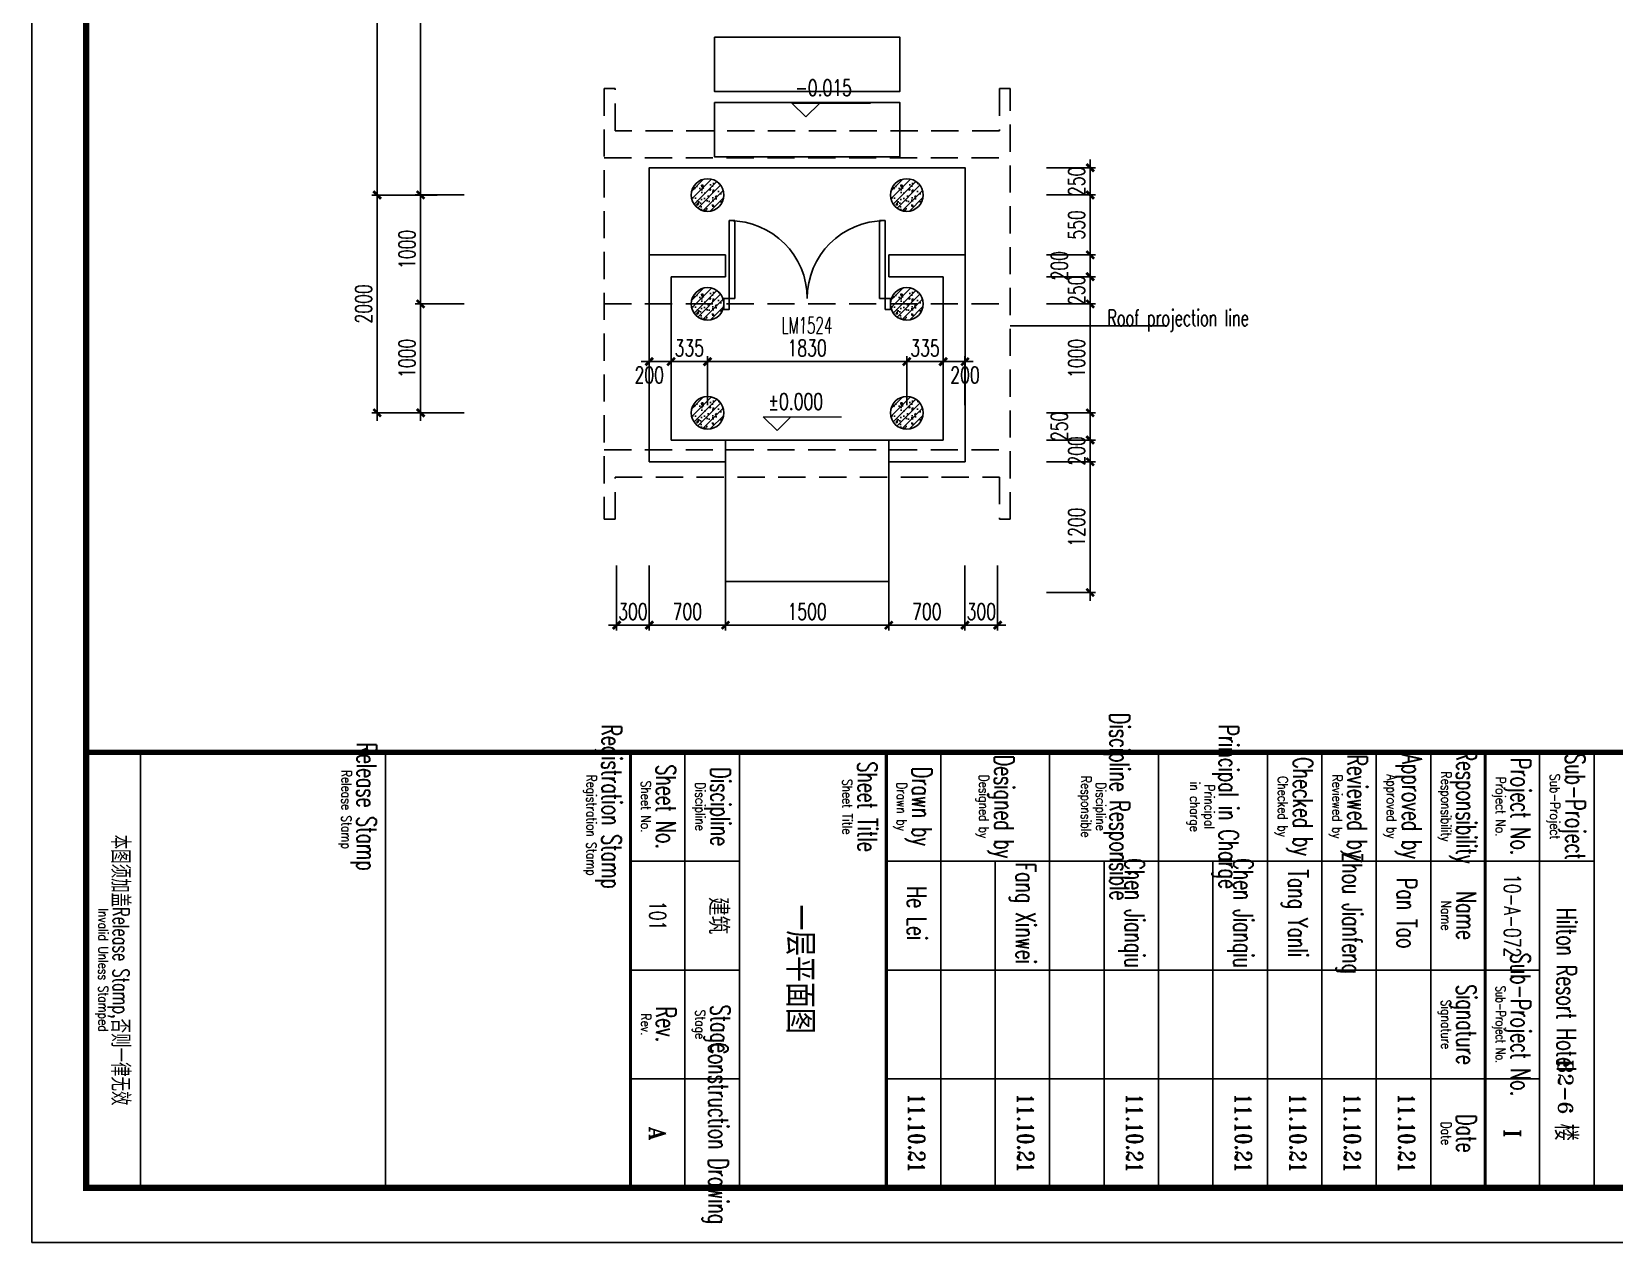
# Model space of a CAD drawing. Extents: x -336292 to -293591, y 7462 to 68263.
# Drawn here: x -336292 to -321756, y 8813 to 19930 of the extents above; entities that cross this region are included whole.
import ezdxf
from ezdxf.enums import TextEntityAlignment as Align

# ---------------------------------------------------------------- set-up
doc = ezdxf.new("R2010")
doc.units = 0
doc.header["$LTSCALE"] = 1000
doc.header["$MEASUREMENT"] = 0
doc.linetypes.add('ACAD_ISO08W100', pattern=[36, 24, -3, 6, -3])
doc.linetypes.add('HIDDEN', pattern=[0.375, 0.25, -0.125])
doc.layers.get('0').update_dxf_attribs({"linetype": 'CONTINUOUS'})
doc.layers.get('Defpoints').update_dxf_attribs({"linetype": 'CONTINUOUS'})
for name, color, linetype in [('A-COLUMN', 1, 'CONTINUOUS'), ('A-CONCRETE-HATCH', 252, 'CONTINUOUS'), ('A-DIM', 201, 'CONTINUOUS'), ('A-DOTE', 8, 'ACAD_ISO08W100'), ('A-LINE', 8, 'CONTINUOUS'), ('A-NOTE', 150, 'CONTINUOUS'), ('A-PAVE', 17, 'CONTINUOUS'), ('A-PUB-DIM', 3, 'CONTINUOUS'), ('A-ROAD', 150, 'CONTINUOUS'), ('A-ROOF', 7, 'CONTINUOUS'), ('A-WALL', 2, 'CONTINUOUS'), ('A-WINDOW', 4, 'CONTINUOUS'), ('A-WINDOW-TEXT', 93, 'CONTINUOUS'), ('图框', 7, 'CONTINUOUS')]:
    doc.layers.add(name, color=color, linetype=linetype)
doc.layers.add('A-LEVEL', color=135, linetype='CONTINUOUS', lineweight=0)
doc.styles.add('_HZTXT', font='tjromans.shx', dxfattribs={"width": 0.7, "bigfont": 'tjhztxt.shx'})
doc.styles.add('DIM_FONT', font='SIMPLEX', dxfattribs={"width": 0.7, "bigfont": 'GBCBIG'})
doc.styles.add('TJHZTXT', font='tjromans.shx', dxfattribs={"width": 0.8, "bigfont": 'tjhztxt.shx'})
doc.styles.add('TKZ1_tjhts.shx', font='tjromant.shx', dxfattribs={"bigfont": 'tjhts.shx'})
doc.styles.add('TKZ2_tjkts.shx', font='tjromant.shx', dxfattribs={"bigfont": 'tjkts.shx'})
doc.styles.add('TONGJI-FONT', font='simplex.shx', dxfattribs={"width": 0.65})
doc.styles.add('zjz', font='tjromans.shx', dxfattribs={"width": 0.7, "height": 500, "bigfont": 'tjhztxt.shx'})
doc.dimstyles.new('DIM100', dxfattribs={"dimscale": 100, "dimtxt": 3, "dimasz": 0.01, "dimexe": 1, "dimexo": 1, "dimgap": 1, "dimtad": 1, "dimdec": 0, "dimtxsty": 'DIM_FONT', "dimblk1": '_DIMX', "dimblk2": '_DIMX', "dimsah": 1, "dimcen": 0.01, "dimclrd": 256, "dimclre": 256, "dimclrt": 7, "dimazin": 3, "dimtfac": 1, "dimtdec": 0, "dimtix": 1, "dimtmove": 2, "dimatfit": 3, "dimldrblk": '_DIMX', "dimfxl": 0, "dimtzin": 5, "dimarcsym": 0})

# ---------------------------------------------------------------- blocks, each defined once
blk = doc.blocks.new('_DIMX')
blk.add_line((-150, 0), (150, 0))
at = {"const_width": 50}
blk.add_lwpolyline([(-70, -70), (70, 70)], dxfattribs=at)
blk = doc.blocks.new('*D266')
at = {"layer": 'A-PUB-DIM', "lineweight": -2}
for p, q in [((-26848, -10800), (-27448, -10800)), ((-27398, -17650), (-27398, -10800)), ((-26848, -17650), (-27448, -17650))]:
    blk.add_line(p, q, dxfattribs=at)
at = {"layer": 'Defpoints', "color": 0}
for p in [(-27398, -10800), (-26798, -10800), (-26798, -17650)]:
    blk.add_point(p, dxfattribs=at)
at = {"layer": 'A-PUB-DIM', "lineweight": -2, "xscale": 0.5, "yscale": 0.5, "zscale": 0.5}
for p, rotation in [((-27398, -10800), 90), ((-27398, -17650), 270)]:
    blk.add_blockref('_DIMX', p, dxfattribs=dict(at, rotation=rotation))
at = {"layer": 'A-PUB-DIM', "insert": (-27523, -14225), "char_height": 150, "attachment_point": 5, "rotation": 90, "style": 'DIM_FONT'}
blk.add_mtext('\\A1;6850', dxfattribs=at)
blk = doc.blocks.new('*D267')
at = {"layer": 'A-PUB-DIM', "lineweight": -2}
for p, q in [((-26848, -17650), (-27448, -17650)), ((-27398, -17651), (-27398, -19650)), ((-26848, -19650), (-27448, -19650))]:
    blk.add_line(p, q, dxfattribs=at)
at = {"layer": 'Defpoints', "color": 0}
for p in [(-26798, -17650), (-27398, -19650), (-26798, -19650)]:
    blk.add_point(p, dxfattribs=at)
at = {"layer": 'A-PUB-DIM', "lineweight": -2, "xscale": 0.5, "yscale": 0.5, "zscale": 0.5}
for p, rotation in [((-27398, -17650), 90), ((-27398, -19650), 270)]:
    blk.add_blockref('_DIMX', p, dxfattribs=dict(at, rotation=rotation))
at = {"layer": 'A-PUB-DIM', "insert": (-27523, -18650), "char_height": 150, "attachment_point": 5, "rotation": 90, "style": 'DIM_FONT'}
blk.add_mtext('\\A1;2000', dxfattribs=at)
blk = doc.blocks.new('A$C27EA7CCC')
at = {"layer": 'A-LEVEL', "linetype": 'ByBlock'}
blk.add_lwpolyline([(1018, 509), (509, 0), (0, 509), (2880, 509)], dxfattribs=at)
at = {"layer": 'A-LEVEL', "style": 'zjz', "width": 0.7}
for tag, p in [('-6.000（建筑）', (3635, 1346)), ('-6.300（结构）', (3635, 645))]:
    blk.add_attdef(tag, text='', height=600, dxfattribs=at).set_placement(p, align=Align.RIGHT)
blk = doc.blocks.new('*D226')
at = {"layer": 'A-DIM', "lineweight": -2}
for p, q in [((-330920, 15028), (-330920, 14430)), ((-330620, 15028), (-330620, 14430)), ((-330920, 14480), (-330921, 14480)), ((-330620, 14480), (-330920, 14480)), ((-330619, 14480), (-330619, 14480))]:
    blk.add_line(p, q, dxfattribs=at)
at = {"layer": 'Defpoints', "color": 0}
for p in [(-330920, 15078), (-330620, 15078), (-330920, 14480)]:
    blk.add_point(p, dxfattribs=at)
at = {"layer": 'A-DIM', "lineweight": -2, "xscale": 0.5, "yscale": 0.5, "zscale": 0.5}
blk.add_blockref('_DIMX', (-330920, 14480), dxfattribs=at)
at = {"layer": 'A-DIM', "lineweight": -2, "xscale": 0.5, "yscale": 0.5, "zscale": 0.5, "rotation": 180}
blk.add_blockref('_DIMX', (-330620, 14480), dxfattribs=at)
at = {"layer": 'A-DIM', "insert": (-330770, 14605), "char_height": 150, "attachment_point": 5, "style": 'DIM_FONT'}
blk.add_mtext('\\A1;300', dxfattribs=at)
blk = doc.blocks.new('*D227')
at = {"layer": 'A-DIM', "lineweight": -2}
for p, q in [((-329920, 15028), (-329920, 14430)), ((-328420, 15028), (-328420, 14430)), ((-328420, 14480), (-329919, 14480))]:
    blk.add_line(p, q, dxfattribs=at)
at = {"layer": 'Defpoints', "color": 0}
for p in [(-329920, 15078), (-328420, 15078), (-329920, 14480)]:
    blk.add_point(p, dxfattribs=at)
at = {"layer": 'A-DIM', "lineweight": -2, "xscale": 0.5, "yscale": 0.5, "zscale": 0.5, "rotation": 180}
blk.add_blockref('_DIMX', (-329920, 14480), dxfattribs=at)
at = {"layer": 'A-DIM', "lineweight": -2, "xscale": 0.5, "yscale": 0.5, "zscale": 0.5}
blk.add_blockref('_DIMX', (-328420, 14480), dxfattribs=at)
at = {"layer": 'A-DIM', "insert": (-329170, 14605), "char_height": 150, "attachment_point": 5, "style": 'DIM_FONT'}
blk.add_mtext('\\A1;1500', dxfattribs=at)
blk = doc.blocks.new('*D228')
at = {"layer": 'A-DIM', "lineweight": -2}
for p, q in [((-327720, 15028), (-327720, 14430)), ((-327420, 15028), (-327420, 14430)), ((-327720, 14480), (-327721, 14480)), ((-327720, 14480), (-327420, 14480)), ((-327419, 14480), (-327419, 14480))]:
    blk.add_line(p, q, dxfattribs=at)
at = {"layer": 'Defpoints', "color": 0}
for p in [(-327720, 15078), (-327420, 15078), (-327420, 14480)]:
    blk.add_point(p, dxfattribs=at)
at = {"layer": 'A-DIM', "lineweight": -2, "xscale": 0.5, "yscale": 0.5, "zscale": 0.5}
blk.add_blockref('_DIMX', (-327720, 14480), dxfattribs=at)
at = {"layer": 'A-DIM', "lineweight": -2, "xscale": 0.5, "yscale": 0.5, "zscale": 0.5, "rotation": 180}
blk.add_blockref('_DIMX', (-327420, 14480), dxfattribs=at)
at = {"layer": 'A-DIM', "insert": (-327570, 14605), "char_height": 150, "attachment_point": 5, "style": 'DIM_FONT'}
blk.add_mtext('\\A1;300', dxfattribs=at)
blk = doc.blocks.new('*D229')
at = {"layer": 'A-DIM', "lineweight": -2}
for p, q in [((-330620, 15028), (-330620, 14430)), ((-329920, 15028), (-329920, 14430)), ((-329920, 14480), (-330619, 14480))]:
    blk.add_line(p, q, dxfattribs=at)
at = {"layer": 'Defpoints', "color": 0}
for p in [(-330620, 15078), (-329920, 15078), (-330620, 14480)]:
    blk.add_point(p, dxfattribs=at)
at = {"layer": 'A-DIM', "lineweight": -2, "xscale": 0.5, "yscale": 0.5, "zscale": 0.5, "rotation": 180}
blk.add_blockref('_DIMX', (-330620, 14480), dxfattribs=at)
at = {"layer": 'A-DIM', "lineweight": -2, "xscale": 0.5, "yscale": 0.5, "zscale": 0.5}
blk.add_blockref('_DIMX', (-329920, 14480), dxfattribs=at)
at = {"layer": 'A-DIM', "insert": (-330270, 14605), "char_height": 150, "attachment_point": 5, "style": 'DIM_FONT'}
blk.add_mtext('\\A1;700', dxfattribs=at)
blk = doc.blocks.new('*D230')
at = {"layer": 'A-DIM', "lineweight": -2}
for p, q in [((-328420, 15028), (-328420, 14430)), ((-327720, 15028), (-327720, 14430)), ((-327720, 14480), (-328419, 14480))]:
    blk.add_line(p, q, dxfattribs=at)
at = {"layer": 'Defpoints', "color": 0}
for p in [(-328420, 15078), (-327720, 15078), (-328420, 14480)]:
    blk.add_point(p, dxfattribs=at)
at = {"layer": 'A-DIM', "lineweight": -2, "xscale": 0.5, "yscale": 0.5, "zscale": 0.5, "rotation": 180}
blk.add_blockref('_DIMX', (-328420, 14480), dxfattribs=at)
at = {"layer": 'A-DIM', "lineweight": -2, "xscale": 0.5, "yscale": 0.5, "zscale": 0.5}
blk.add_blockref('_DIMX', (-327720, 14480), dxfattribs=at)
at = {"layer": 'A-DIM', "insert": (-328070, 14605), "char_height": 150, "attachment_point": 5, "style": 'DIM_FONT'}
blk.add_mtext('\\A1;700', dxfattribs=at)
blk = doc.blocks.new('*D231')
at = {"layer": 'A-DIM', "lineweight": -2}
for p, q in [((-326970, 18680), (-326520, 18680)), ((-326570, 18680), (-326570, 18681)), ((-326570, 18430), (-326570, 18680)), ((-326970, 18430), (-326520, 18430)), ((-326570, 18429), (-326570, 18429))]:
    blk.add_line(p, q, dxfattribs=at)
at = {"layer": 'Defpoints', "color": 0}
for p in [(-327020, 18680), (-326570, 18680), (-327020, 18430)]:
    blk.add_point(p, dxfattribs=at)
at = {"layer": 'A-DIM', "lineweight": -2, "xscale": 0.5, "yscale": 0.5, "zscale": 0.5}
for p, rotation in [((-326570, 18680), 270), ((-326570, 18430), 90)]:
    blk.add_blockref('_DIMX', p, dxfattribs=dict(at, rotation=rotation))
at = {"layer": 'A-DIM', "insert": (-326695, 18555), "char_height": 150, "attachment_point": 5, "rotation": 90, "style": 'DIM_FONT'}
blk.add_mtext('\\A1;250', dxfattribs=at)
blk = doc.blocks.new('*D232')
at = {"layer": 'A-DIM', "lineweight": -2}
for p, q in [((-326970, 18430), (-326520, 18430)), ((-326570, 17880), (-326570, 18429)), ((-326970, 17880), (-326520, 17880))]:
    blk.add_line(p, q, dxfattribs=at)
at = {"layer": 'Defpoints', "color": 0}
for p in [(-327020, 18430), (-326570, 18430), (-327020, 17880)]:
    blk.add_point(p, dxfattribs=at)
at = {"layer": 'A-DIM', "lineweight": -2, "xscale": 0.5, "yscale": 0.5, "zscale": 0.5}
for p, rotation in [((-326570, 18430), 90), ((-326570, 17880), 270)]:
    blk.add_blockref('_DIMX', p, dxfattribs=dict(at, rotation=rotation))
at = {"layer": 'A-DIM', "insert": (-326695, 18155), "char_height": 150, "attachment_point": 5, "rotation": 90, "style": 'DIM_FONT'}
blk.add_mtext('\\A1;550', dxfattribs=at)
blk = doc.blocks.new('*D233')
at = {"layer": 'A-DIM', "lineweight": -2}
for p, q in [((-326970, 17880), (-326520, 17880)), ((-326570, 17680), (-326570, 17879)), ((-326970, 17680), (-326520, 17680))]:
    blk.add_line(p, q, dxfattribs=at)
at = {"layer": 'Defpoints', "color": 0}
for p in [(-327020, 17880), (-326570, 17880), (-327020, 17680)]:
    blk.add_point(p, dxfattribs=at)
at = {"layer": 'A-DIM', "lineweight": -2, "xscale": 0.5, "yscale": 0.5, "zscale": 0.5}
for p, rotation in [((-326570, 17880), 90), ((-326570, 17680), 270)]:
    blk.add_blockref('_DIMX', p, dxfattribs=dict(at, rotation=rotation))
at = {"layer": 'A-DIM', "insert": (-326853, 17780), "char_height": 150, "attachment_point": 5, "rotation": 90, "style": 'DIM_FONT'}
blk.add_mtext('\\A1;200', dxfattribs=at)
blk = doc.blocks.new('*D234')
at = {"layer": 'A-DIM', "lineweight": -2}
for p, q in [((-326970, 17680), (-326520, 17680)), ((-326570, 17680), (-326570, 17681)), ((-326570, 17430), (-326570, 17680)), ((-326970, 17430), (-326520, 17430)), ((-326570, 17429), (-326570, 17429))]:
    blk.add_line(p, q, dxfattribs=at)
at = {"layer": 'Defpoints', "color": 0}
for p in [(-327020, 17680), (-326570, 17680), (-327020, 17430)]:
    blk.add_point(p, dxfattribs=at)
at = {"layer": 'A-DIM', "lineweight": -2, "xscale": 0.5, "yscale": 0.5, "zscale": 0.5}
for p, rotation in [((-326570, 17680), 270), ((-326570, 17430), 90)]:
    blk.add_blockref('_DIMX', p, dxfattribs=dict(at, rotation=rotation))
at = {"layer": 'A-DIM', "insert": (-326695, 17555), "char_height": 150, "attachment_point": 5, "rotation": 90, "style": 'DIM_FONT'}
blk.add_mtext('\\A1;250', dxfattribs=at)
blk = doc.blocks.new('*D235')
at = {"layer": 'A-DIM', "lineweight": -2}
for p, q in [((-326970, 17430), (-326520, 17430)), ((-326570, 16430), (-326570, 17429)), ((-326970, 16430), (-326520, 16430))]:
    blk.add_line(p, q, dxfattribs=at)
at = {"layer": 'Defpoints', "color": 0}
for p in [(-327020, 17430), (-326570, 17430), (-327020, 16430)]:
    blk.add_point(p, dxfattribs=at)
at = {"layer": 'A-DIM', "lineweight": -2, "xscale": 0.5, "yscale": 0.5, "zscale": 0.5}
for p, rotation in [((-326570, 17430), 90), ((-326570, 16430), 270)]:
    blk.add_blockref('_DIMX', p, dxfattribs=dict(at, rotation=rotation))
at = {"layer": 'A-DIM', "insert": (-326695, 16930), "char_height": 150, "attachment_point": 5, "rotation": 90, "style": 'DIM_FONT'}
blk.add_mtext('\\A1;1000', dxfattribs=at)
blk = doc.blocks.new('*D236')
at = {"layer": 'A-DIM', "lineweight": -2}
for p, q in [((-326970, 16430), (-326520, 16430)), ((-326570, 16180), (-326570, 16429)), ((-326970, 16180), (-326520, 16180))]:
    blk.add_line(p, q, dxfattribs=at)
at = {"layer": 'Defpoints', "color": 0}
for p in [(-327020, 16430), (-326570, 16430), (-327020, 16180)]:
    blk.add_point(p, dxfattribs=at)
at = {"layer": 'A-DIM', "lineweight": -2, "xscale": 0.5, "yscale": 0.5, "zscale": 0.5}
for p, rotation in [((-326570, 16430), 90), ((-326570, 16180), 270)]:
    blk.add_blockref('_DIMX', p, dxfattribs=dict(at, rotation=rotation))
at = {"layer": 'A-DIM', "insert": (-326853, 16305), "char_height": 150, "attachment_point": 5, "rotation": 90, "style": 'DIM_FONT'}
blk.add_mtext('\\A1;250', dxfattribs=at)
blk = doc.blocks.new('*D237')
at = {"layer": 'A-DIM', "lineweight": -2}
for p, q in [((-326970, 16180), (-326520, 16180)), ((-326570, 16180), (-326570, 16181)), ((-326570, 15980), (-326570, 16180)), ((-326970, 15980), (-326520, 15980)), ((-326570, 15979), (-326570, 15979))]:
    blk.add_line(p, q, dxfattribs=at)
at = {"layer": 'Defpoints', "color": 0}
for p in [(-327020, 16180), (-326570, 16180), (-327020, 15980)]:
    blk.add_point(p, dxfattribs=at)
at = {"layer": 'A-DIM', "lineweight": -2, "xscale": 0.5, "yscale": 0.5, "zscale": 0.5}
for p, rotation in [((-326570, 16180), 270), ((-326570, 15980), 90)]:
    blk.add_blockref('_DIMX', p, dxfattribs=dict(at, rotation=rotation))
at = {"layer": 'A-DIM', "insert": (-326695, 16080), "char_height": 150, "attachment_point": 5, "rotation": 90, "style": 'DIM_FONT'}
blk.add_mtext('\\A1;200', dxfattribs=at)
blk = doc.blocks.new('*D238')
at = {"layer": 'A-DIM', "lineweight": -2}
for p, q in [((-326970, 15980), (-326520, 15980)), ((-326570, 14780), (-326570, 15979)), ((-326970, 14780), (-326520, 14780))]:
    blk.add_line(p, q, dxfattribs=at)
at = {"layer": 'Defpoints', "color": 0}
for p in [(-327020, 15980), (-326570, 15980), (-327020, 14780)]:
    blk.add_point(p, dxfattribs=at)
at = {"layer": 'A-DIM', "lineweight": -2, "xscale": 0.5, "yscale": 0.5, "zscale": 0.5}
for p, rotation in [((-326570, 15980), 90), ((-326570, 14780), 270)]:
    blk.add_blockref('_DIMX', p, dxfattribs=dict(at, rotation=rotation))
at = {"layer": 'A-DIM', "insert": (-326695, 15380), "char_height": 150, "attachment_point": 5, "rotation": 90, "style": 'DIM_FONT'}
blk.add_mtext('\\A1;1200', dxfattribs=at)
blk = doc.blocks.new('*D239')
at = {"layer": 'A-DIM', "lineweight": -2}
for p, q in [((-330620, 16500), (-330620, 16950)), ((-330619, 16900), (-330420, 16900)), ((-330420, 16500), (-330420, 16950))]:
    blk.add_line(p, q, dxfattribs=at)
at = {"layer": 'Defpoints', "color": 0}
for p in [(-330420, 16900), (-330620, 16450), (-330420, 16450)]:
    blk.add_point(p, dxfattribs=at)
at = {"layer": 'A-DIM', "lineweight": -2, "xscale": 0.5, "yscale": 0.5, "zscale": 0.5, "rotation": 180}
blk.add_blockref('_DIMX', (-330620, 16900), dxfattribs=at)
at = {"layer": 'A-DIM', "lineweight": -2, "xscale": 0.5, "yscale": 0.5, "zscale": 0.5}
blk.add_blockref('_DIMX', (-330420, 16900), dxfattribs=at)
at = {"layer": 'A-DIM', "insert": (-330620, 16777), "char_height": 150, "attachment_point": 5, "style": 'DIM_FONT'}
blk.add_mtext('\\A1;200', dxfattribs=at)
blk = doc.blocks.new('*D240')
at = {"layer": 'A-DIM', "lineweight": -2}
for p, q in [((-330420, 16900), (-330421, 16900)), ((-330420, 16500), (-330420, 16950)), ((-330420, 16900), (-330085, 16900)), ((-330085, 16500), (-330085, 16950)), ((-330084, 16900), (-330084, 16900))]:
    blk.add_line(p, q, dxfattribs=at)
at = {"layer": 'Defpoints', "color": 0}
for p in [(-330085, 16900), (-330420, 16450), (-330085, 16450)]:
    blk.add_point(p, dxfattribs=at)
at = {"layer": 'A-DIM', "lineweight": -2, "xscale": 0.5, "yscale": 0.5, "zscale": 0.5}
blk.add_blockref('_DIMX', (-330420, 16900), dxfattribs=at)
at = {"layer": 'A-DIM', "lineweight": -2, "xscale": 0.5, "yscale": 0.5, "zscale": 0.5, "rotation": 180}
blk.add_blockref('_DIMX', (-330085, 16900), dxfattribs=at)
at = {"layer": 'A-DIM', "insert": (-330252, 17025), "char_height": 150, "attachment_point": 5, "style": 'DIM_FONT'}
blk.add_mtext('\\A1;335', dxfattribs=at)
blk = doc.blocks.new('*D241')
at = {"layer": 'A-DIM', "lineweight": -2}
for p, q in [((-330085, 16500), (-330085, 16950)), ((-330084, 16900), (-328255, 16900)), ((-328255, 16500), (-328255, 16950))]:
    blk.add_line(p, q, dxfattribs=at)
at = {"layer": 'Defpoints', "color": 0}
for p in [(-328255, 16900), (-330085, 16450), (-328255, 16450)]:
    blk.add_point(p, dxfattribs=at)
at = {"layer": 'A-DIM', "lineweight": -2, "xscale": 0.5, "yscale": 0.5, "zscale": 0.5, "rotation": 180}
blk.add_blockref('_DIMX', (-330085, 16900), dxfattribs=at)
at = {"layer": 'A-DIM', "lineweight": -2, "xscale": 0.5, "yscale": 0.5, "zscale": 0.5}
blk.add_blockref('_DIMX', (-328255, 16900), dxfattribs=at)
at = {"layer": 'A-DIM', "insert": (-329170, 17025), "char_height": 150, "attachment_point": 5, "style": 'DIM_FONT'}
blk.add_mtext('\\A1;1830', dxfattribs=at)
blk = doc.blocks.new('*D242')
at = {"layer": 'A-DIM', "lineweight": -2}
for p, q in [((-328255, 16900), (-328256, 16900)), ((-328255, 16500), (-328255, 16950)), ((-328255, 16900), (-327920, 16900)), ((-327920, 16500), (-327920, 16950)), ((-327919, 16900), (-327919, 16900))]:
    blk.add_line(p, q, dxfattribs=at)
at = {"layer": 'Defpoints', "color": 0}
for p in [(-327920, 16900), (-328255, 16450), (-327920, 16450)]:
    blk.add_point(p, dxfattribs=at)
at = {"layer": 'A-DIM', "lineweight": -2, "xscale": 0.5, "yscale": 0.5, "zscale": 0.5}
blk.add_blockref('_DIMX', (-328255, 16900), dxfattribs=at)
at = {"layer": 'A-DIM', "lineweight": -2, "xscale": 0.5, "yscale": 0.5, "zscale": 0.5, "rotation": 180}
blk.add_blockref('_DIMX', (-327920, 16900), dxfattribs=at)
at = {"layer": 'A-DIM', "insert": (-328087, 17025), "char_height": 150, "attachment_point": 5, "style": 'DIM_FONT'}
blk.add_mtext('\\A1;335', dxfattribs=at)
blk = doc.blocks.new('*D243')
at = {"layer": 'A-DIM', "lineweight": -2}
for p, q in [((-327920, 16500), (-327920, 16950)), ((-327919, 16900), (-327720, 16900)), ((-327720, 16500), (-327720, 16950))]:
    blk.add_line(p, q, dxfattribs=at)
at = {"layer": 'Defpoints', "color": 0}
for p in [(-327720, 16900), (-327920, 16450), (-327720, 16450)]:
    blk.add_point(p, dxfattribs=at)
at = {"layer": 'A-DIM', "lineweight": -2, "xscale": 0.5, "yscale": 0.5, "zscale": 0.5, "rotation": 180}
blk.add_blockref('_DIMX', (-327920, 16900), dxfattribs=at)
at = {"layer": 'A-DIM', "lineweight": -2, "xscale": 0.5, "yscale": 0.5, "zscale": 0.5}
blk.add_blockref('_DIMX', (-327720, 16900), dxfattribs=at)
at = {"layer": 'A-DIM', "insert": (-327720, 16777), "char_height": 150, "attachment_point": 5, "style": 'DIM_FONT'}
blk.add_mtext('\\A1;200', dxfattribs=at)
blk = doc.blocks.new('*D263')
at = {"layer": 'A-DIM', "lineweight": -2}
for p, q in [((-332320, 25280), (-332770, 25280)), ((-332720, 25279), (-332720, 18430)), ((-332320, 18430), (-332770, 18430))]:
    blk.add_line(p, q, dxfattribs=at)
at = {"layer": 'Defpoints', "color": 0}
for p in [(-332270, 25280), (-332720, 18430), (-332270, 18430)]:
    blk.add_point(p, dxfattribs=at)
at = {"layer": 'A-DIM', "lineweight": -2, "xscale": 0.5, "yscale": 0.5, "zscale": 0.5}
for p, rotation in [((-332720, 25280), 90), ((-332720, 18430), 270)]:
    blk.add_blockref('_DIMX', p, dxfattribs=dict(at, rotation=rotation))
at = {"layer": 'A-DIM', "insert": (-332845, 21855), "char_height": 150, "attachment_point": 5, "rotation": 90, "style": 'DIM_FONT'}
blk.add_mtext('\\A1;6850', dxfattribs=at)
blk = doc.blocks.new('*D264')
at = {"layer": 'A-DIM', "lineweight": -2}
for p, q in [((-332320, 18430), (-332770, 18430)), ((-332720, 17430), (-332720, 18429)), ((-332320, 17430), (-332770, 17430))]:
    blk.add_line(p, q, dxfattribs=at)
at = {"layer": 'Defpoints', "color": 0}
for p in [(-332720, 18430), (-332270, 18430), (-332270, 17430)]:
    blk.add_point(p, dxfattribs=at)
at = {"layer": 'A-DIM', "lineweight": -2, "xscale": 0.5, "yscale": 0.5, "zscale": 0.5}
for p, rotation in [((-332720, 18430), 90), ((-332720, 17430), 270)]:
    blk.add_blockref('_DIMX', p, dxfattribs=dict(at, rotation=rotation))
at = {"layer": 'A-DIM', "insert": (-332845, 17930), "char_height": 150, "attachment_point": 5, "rotation": 90, "style": 'DIM_FONT'}
blk.add_mtext('\\A1;1000', dxfattribs=at)
blk = doc.blocks.new('*D265')
at = {"layer": 'A-DIM', "lineweight": -2}
for p, q in [((-332320, 17430), (-332770, 17430)), ((-332720, 17429), (-332720, 16430)), ((-332320, 16430), (-332770, 16430))]:
    blk.add_line(p, q, dxfattribs=at)
at = {"layer": 'Defpoints', "color": 0}
for p in [(-332270, 17430), (-332720, 16430), (-332270, 16430)]:
    blk.add_point(p, dxfattribs=at)
at = {"layer": 'A-DIM', "lineweight": -2, "xscale": 0.5, "yscale": 0.5, "zscale": 0.5}
for p, rotation in [((-332720, 17430), 90), ((-332720, 16430), 270)]:
    blk.add_blockref('_DIMX', p, dxfattribs=dict(at, rotation=rotation))
at = {"layer": 'A-DIM', "insert": (-332845, 16930), "char_height": 150, "attachment_point": 5, "rotation": 90, "style": 'DIM_FONT'}
blk.add_mtext('\\A1;1000', dxfattribs=at)
blk = doc.blocks.new('TJAD_TK_A0')
at = {"layer": '图框'}
for p, q in [((2162, -441.7), (2162, 399.3)), ((2072, -154.7), (2152, -154.7)), ((2092, -284.7), (2092, -154.7)), ((2072, -164.7), (2152, -164.7)), ((2112, -284.7), (2112, -164.7)), ((2132, -284.7), (2132, -164.7)), ((2072, -184.7), (2152, -184.7)), ((2072, -194.7), (2152, -194.7)), ((2072, -204.7), (2152, -204.7)), ((2072, -214.7), (2152, -214.7)), ((2092, -224.7), (2152, -224.7)), ((2072, -234.7), (2152, -234.7)), ((2092, -244.7), (2152, -244.7)), ((2072, -254.7), (2152, -254.7)), ((2092, -264.7), (2152, -264.7)), ((2072, -274.7), (2152, -274.7)), ((2072, -311.7), (2152, -311.7)), ((2092, -311.7), (2092, -331.7)), ((2112, -311.7), (2112, -331.7)), ((2132, -311.7), (2132, -331.7)), ((2072, -321.7), (2152, -321.7)), ((2072, -376.7), (2152, -376.7)), ((2072, -421.7), (2152, -421.7)), ((973, -441.7), (2162, -441.7))]:
    blk.add_line(p, q, dxfattribs=at)
at = {"layer": '图框', "const_width": 1.2}
blk.add_lwpolyline([(2152, -431.7), (2152, 389.3), (998, 389.3), (998, -431.7)], close=True, dxfattribs=at)
at = {"layer": '图框'}
for points, const_width in [([(2072, 389.3), (2072, -431.7)], 1), ([(2072, -174.7), (2152, -174.7)], 0.6), ([(2072, -284.7), (2152, -284.7)], 0.6), ([(2072, -331.7), (2152, -331.7)], 0.6)]:
    blk.add_lwpolyline(points, dxfattribs=dict(at, const_width=const_width))
for s, height, style, width, p in [('Sub-Project', 3.6, 'TONGJI-FONT', 0.65, (2082, -158.16)), ('Sub-Project', 1.8, 'TKZ2_tjkts.shx', 0.8, (2082, -161.86)), ('Project No.', 3.6, 'TONGJI-FONT', 0.65, (2082, -168.16)), ('Sub-Project No.', 3.6, 'TONGJI-FONT', 0.65, (2122, -168.16)), ('Project No.', 1.8, 'TKZ2_tjkts.shx', 0.8, (2082, -171.86)), ('Sub-Project No.', 1.8, 'TKZ2_tjkts.shx', 0.7, (2122, -171.86)), ('Responsibility', 3.6, 'TONGJI-FONT', 0.65, (2082, -178.16)), ('Name', 3.6, 'TONGJI-FONT', 0.65, (2102, -178.16)), ('Signature', 3.6, 'TONGJI-FONT', 0.65, (2122, -178.16)), ('Date', 3.6, 'TONGJI-FONT', 0.65, (2142, -178.16)), ('Responsibility', 1.8, 'TKZ2_tjkts.shx', 0.8, (2082, -181.86)), ('Name', 1.8, 'TKZ2_tjkts.shx', 0.8, (2102, -181.86)), ('Signature', 1.8, 'TKZ2_tjkts.shx', 0.8, (2122, -181.86)), ('Date', 1.8, 'TKZ2_tjkts.shx', 0.8, (2142, -181.86)), ('Approved by', 3.6, 'TONGJI-FONT', 0.65, (2082, -188.16)), ('Approved by', 1.8, 'TKZ2_tjkts.shx', 0.8, (2082, -191.86)), ('Reviewed by', 3.6, 'TONGJI-FONT', 0.65, (2082, -198.16)), ('Reviewed by', 1.8, 'TKZ2_tjkts.shx', 0.8, (2082, -201.86)), ('Checked by', 3.6, 'TONGJI-FONT', 0.65, (2082, -208.16)), ('Checked by', 1.8, 'TKZ2_tjkts.shx', 0.8, (2082, -211.86)), ('Principal in Charge', 3.6, 'TONGJI-FONT', 0.65, (2082, -221.83)), ('Principal', 1.8, 'TKZ2_tjkts.shx', 0.8, (2082, -225.35)), ('in charge', 1.8, 'TKZ2_tjkts.shx', 0.8, (2082, -228)), ('Discipline Responsible', 3.6, 'TONGJI-FONT', 0.65, (2082, -241.83)), ('Responsible', 1.8, 'TKZ2_tjkts.shx', 0.8, (2082, -248)), ('Discipline', 1.8, 'TKZ2_tjkts.shx', 0.8, (2082, -245.28)), ('Designed by', 3.6, 'TONGJI-FONT', 0.65, (2082, -263.06)), ('Designed by', 1.8, 'TKZ2_tjkts.shx', 0.8, (2082, -266.76)), ('Drawn by', 3.6, 'TONGJI-FONT', 0.65, (2082, -278.16)), ('Drawn by', 1.8, 'TKZ2_tjkts.shx', 0.8, (2082, -281.86)), ('Sheet Title', 3.6, 'TONGJI-FONT', 0.65, (2082, -288.16)), ('Sheet Title', 1.8, 'TKZ2_tjkts.shx', 0.8, (2082, -291.86)), ('Discipline', 3.6, 'TONGJI-FONT', 0.65, (2082, -315.16)), (' Stage', 3.6, 'TONGJI-FONT', 0.65, (2122, -315.16)), ('Discipline', 1.8, 'TKZ2_tjkts.shx', 0.8, (2082, -318.86)), ('Stage', 1.8, 'TKZ2_tjkts.shx', 0.8, (2122, -318.86)), ('Sheet No.', 3.6, 'TONGJI-FONT', 0.65, (2082, -325.16)), ('Rev.', 3.6, 'TONGJI-FONT', 0.65, (2122, -325.16)), ('Sheet No.', 1.8, 'TKZ2_tjkts.shx', 0.8, (2082, -328.86)), ('Rev.', 1.8, 'TKZ2_tjkts.shx', 0.8, (2122, -328.86)), ('Registration Stamp', 3.6, 'TONGJI-FONT', 0.65, (2082, -335.16)), ('Registration Stamp', 1.8, 'TKZ2_tjkts.shx', 0.8, (2085.41, -338.86)), ('Release Stamp', 3.6, 'TONGJI-FONT', 0.65, (2082, -380.16)), ('Release Stamp', 1.8, 'TKZ2_tjkts.shx', 0.8, (2082.52, -383.86)), ('本图须加盖Release Stamp,否则一律无效', 3, 'TONGJI-FONT', 0.65, (2112, -425.28)), ('Invalid Unless Stamped', 1.8, 'TKZ2_tjkts.shx', 0.8, (2112, -428.53))]:
    blk.add_text(s, height=height, dxfattribs=dict(at, style=style, width=width)).set_placement(p, align=Align.MIDDLE_CENTER)
blk = doc.blocks.new('Grid')
at = {"layer": 'A-PUB-DIM'}
for base, p2, angle, picture, middle in [((-27398.2, -10800), (-26797.5, -10800), 270, '*D266', (-27523.2, -14225)), ((-27398.2, -19650), (-26797.5, -19650), 90, '*D267', (-27523.2, -18650))]:
    dim = blk.add_linear_dim(base=base, p1=(-26797.5, -17650), p2=p2, angle=angle, dimstyle='DIM100', override={"dimscale": 50, "dimclrt": 256}, dxfattribs=at)
    dim.commit()
    dim.dimension.update_dxf_attribs({"geometry": picture, "text_midpoint": middle})

msp = doc.modelspace()

# ---------------------------------------------------------------- hatches: boundary and pattern name
at = {"layer": 'A-CONCRETE-HATCH'}
h = msp.add_hatch(dxfattribs=at)
h.set_pattern_fill('钢筋混凝土', color=256, scale=20, angle=-180, style=0)
h.set_pattern_definition([(225, (-440720.764, 26981.196), (35.35534, -35.35534), []), (230, (-440720.76, 26981.2), (-143.45204, 12.55043), [15, -165]), (175, (-440720.76, 26981.2), (27.75027, -150.43843), [12, -132]), (280.4514, (-440732.72, 26982.24), (-115.70188, -137.8879), [12.74804, -140.22842]), (226.1842, (-440720.76, 26941.2), (-213.4482, 33.1038), [22.5, -247.5]), (276.6356, (-440738.55, 26943.95), (-186.93254, -194.82357), [19.12206, -210.3426]), (171.1842, (-440720.76, 26941.2), (-186.9324, -194.8237), [18, -198]), (201, (-440740.76, 26951.2), (-119.38141, 80.52378), [15, -165]), (146, (-440740.76, 26951.2), (-48.66307, -145.03), [12, -132]), (251.4514, (-440750.71, 26957.9), (-168.04453, -64.5061), [12.74804, -140.22842]), (217.5, (-440720.764, 26981.196), (-2.43197, -66.57877), [0, -130.4, 0, -134, 0, -132.5]), (187.5, (-440720.764, 26981.196), (-52.613907, -78.882342), [0, -76.4, 0, -127.4, 0, -50.5]), (147.5, (-440676.164, 26981.196), (-106.764487, 4.510974), [0, -50, 0, -156, 0, -207]), (137.5, (-440656.16, 26981.2), (-116.63723, -20.021), [0, -65, 0, -103.6, 0, -147])])
edge = h.paths.add_edge_path()
edge.add_arc((-330084.5, 18429.8), 150, 90, 450)
h = msp.add_hatch(dxfattribs=at)
h.set_pattern_fill('钢筋混凝土', color=256, scale=20, angle=-180, style=0)
h.set_pattern_definition([(225, (-438890.764, 26981.196), (35.35534, -35.35534), []), (230, (-438890.76, 26981.2), (-143.45204, 12.55043), [15, -165]), (175, (-438890.76, 26981.2), (27.75027, -150.43843), [12, -132]), (280.4514, (-438902.72, 26982.24), (-115.70188, -137.8879), [12.74804, -140.22842]), (226.1842, (-438890.76, 26941.2), (-213.4482, 33.1038), [22.5, -247.5]), (276.6356, (-438908.55, 26943.95), (-186.93254, -194.82357), [19.12206, -210.3426]), (171.1842, (-438890.76, 26941.2), (-186.9324, -194.8237), [18, -198]), (201, (-438910.76, 26951.2), (-119.38141, 80.52378), [15, -165]), (146, (-438910.76, 26951.2), (-48.66307, -145.03), [12, -132]), (251.4514, (-438920.71, 26957.9), (-168.04453, -64.5061), [12.74804, -140.22842]), (217.5, (-438890.764, 26981.196), (-2.43197, -66.57877), [0, -130.4, 0, -134, 0, -132.5]), (187.5, (-438890.764, 26981.196), (-52.613907, -78.882342), [0, -76.4, 0, -127.4, 0, -50.5]), (147.5, (-438846.164, 26981.196), (-106.764487, 4.510974), [0, -50, 0, -156, 0, -207]), (137.5, (-438826.16, 26981.2), (-116.63723, -20.021), [0, -65, 0, -103.6, 0, -147])])
edge = h.paths.add_edge_path()
edge.add_arc((-328254.5, 18429.8), 150, 90, 450)
h = msp.add_hatch(dxfattribs=at)
h.set_pattern_fill('钢筋混凝土', color=256, scale=20, angle=-180, style=0)
h.set_pattern_definition([(225, (-440720.764, 25981.196), (35.35534, -35.35534), []), (230, (-440720.76, 25981.2), (-143.45204, 12.55043), [15, -165]), (175, (-440720.76, 25981.2), (27.75027, -150.43843), [12, -132]), (280.4514, (-440732.72, 25982.24), (-115.70188, -137.8879), [12.74804, -140.22842]), (226.1842, (-440720.76, 25941.2), (-213.4482, 33.1038), [22.5, -247.5]), (276.6356, (-440738.55, 25943.95), (-186.93254, -194.82357), [19.12206, -210.3426]), (171.1842, (-440720.76, 25941.2), (-186.9324, -194.8237), [18, -198]), (201, (-440740.76, 25951.2), (-119.38141, 80.52378), [15, -165]), (146, (-440740.76, 25951.2), (-48.66307, -145.03), [12, -132]), (251.4514, (-440750.71, 25957.9), (-168.04453, -64.5061), [12.74804, -140.22842]), (217.5, (-440720.764, 25981.196), (-2.43197, -66.57877), [0, -130.4, 0, -134, 0, -132.5]), (187.5, (-440720.764, 25981.196), (-52.613907, -78.882342), [0, -76.4, 0, -127.4, 0, -50.5]), (147.5, (-440676.164, 25981.196), (-106.764487, 4.510974), [0, -50, 0, -156, 0, -207]), (137.5, (-440656.16, 25981.2), (-116.63723, -20.021), [0, -65, 0, -103.6, 0, -147])])
edge = h.paths.add_edge_path()
edge.add_arc((-330084.5, 17429.8), 150, 90, 450)
h = msp.add_hatch(dxfattribs=at)
h.set_pattern_fill('钢筋混凝土', color=256, scale=20, angle=-180, style=0)
h.set_pattern_definition([(225, (-438890.764, 25981.196), (35.35534, -35.35534), []), (230, (-438890.76, 25981.2), (-143.45204, 12.55043), [15, -165]), (175, (-438890.76, 25981.2), (27.75027, -150.43843), [12, -132]), (280.4514, (-438902.72, 25982.24), (-115.70188, -137.8879), [12.74804, -140.22842]), (226.1842, (-438890.76, 25941.2), (-213.4482, 33.1038), [22.5, -247.5]), (276.6356, (-438908.55, 25943.95), (-186.93254, -194.82357), [19.12206, -210.3426]), (171.1842, (-438890.76, 25941.2), (-186.9324, -194.8237), [18, -198]), (201, (-438910.76, 25951.2), (-119.38141, 80.52378), [15, -165]), (146, (-438910.76, 25951.2), (-48.66307, -145.03), [12, -132]), (251.4514, (-438920.71, 25957.9), (-168.04453, -64.5061), [12.74804, -140.22842]), (217.5, (-438890.764, 25981.196), (-2.43197, -66.57877), [0, -130.4, 0, -134, 0, -132.5]), (187.5, (-438890.764, 25981.196), (-52.613907, -78.882342), [0, -76.4, 0, -127.4, 0, -50.5]), (147.5, (-438846.164, 25981.196), (-106.764487, 4.510974), [0, -50, 0, -156, 0, -207]), (137.5, (-438826.16, 25981.2), (-116.63723, -20.021), [0, -65, 0, -103.6, 0, -147])])
edge = h.paths.add_edge_path()
edge.add_arc((-328254.5, 17429.8), 150, 90, 450)
h = msp.add_hatch(dxfattribs=at)
h.set_pattern_fill('钢筋混凝土', color=256, scale=20, angle=-180, style=0)
h.set_pattern_definition([(225, (-440720.764, 24981.196), (35.35534, -35.35534), []), (230, (-440720.76, 24981.2), (-143.45204, 12.55043), [15, -165]), (175, (-440720.76, 24981.2), (27.75027, -150.43843), [12, -132]), (280.4514, (-440732.72, 24982.24), (-115.70188, -137.8879), [12.74804, -140.22842]), (226.1842, (-440720.76, 24941.2), (-213.4482, 33.1038), [22.5, -247.5]), (276.6356, (-440738.55, 24943.95), (-186.93254, -194.82357), [19.12206, -210.3426]), (171.1842, (-440720.76, 24941.2), (-186.9324, -194.8237), [18, -198]), (201, (-440740.76, 24951.2), (-119.38141, 80.52378), [15, -165]), (146, (-440740.76, 24951.2), (-48.66307, -145.03), [12, -132]), (251.4514, (-440750.71, 24957.9), (-168.04453, -64.5061), [12.74804, -140.22842]), (217.5, (-440720.764, 24981.196), (-2.43197, -66.57877), [0, -130.4, 0, -134, 0, -132.5]), (187.5, (-440720.764, 24981.196), (-52.613907, -78.882342), [0, -76.4, 0, -127.4, 0, -50.5]), (147.5, (-440676.164, 24981.196), (-106.764487, 4.510974), [0, -50, 0, -156, 0, -207]), (137.5, (-440656.16, 24981.2), (-116.63723, -20.021), [0, -65, 0, -103.6, 0, -147])])
edge = h.paths.add_edge_path()
edge.add_arc((-330084.5, 16429.8), 150, 90, 450)
h = msp.add_hatch(dxfattribs=at)
h.set_pattern_fill('钢筋混凝土', color=256, scale=20, angle=-180, style=0)
h.set_pattern_definition([(225, (-438890.764, 24981.196), (35.35534, -35.35534), []), (230, (-438890.76, 24981.2), (-143.45204, 12.55043), [15, -165]), (175, (-438890.76, 24981.2), (27.75027, -150.43843), [12, -132]), (280.4514, (-438902.72, 24982.24), (-115.70188, -137.8879), [12.74804, -140.22842]), (226.1842, (-438890.76, 24941.2), (-213.4482, 33.1038), [22.5, -247.5]), (276.6356, (-438908.55, 24943.95), (-186.93254, -194.82357), [19.12206, -210.3426]), (171.1842, (-438890.76, 24941.2), (-186.9324, -194.8237), [18, -198]), (201, (-438910.76, 24951.2), (-119.38141, 80.52378), [15, -165]), (146, (-438910.76, 24951.2), (-48.66307, -145.03), [12, -132]), (251.4514, (-438920.71, 24957.9), (-168.04453, -64.5061), [12.74804, -140.22842]), (217.5, (-438890.764, 24981.196), (-2.43197, -66.57877), [0, -130.4, 0, -134, 0, -132.5]), (187.5, (-438890.764, 24981.196), (-52.613907, -78.882342), [0, -76.4, 0, -127.4, 0, -50.5]), (147.5, (-438846.164, 24981.196), (-106.764487, 4.510974), [0, -50, 0, -156, 0, -207]), (137.5, (-438826.16, 24981.2), (-116.63723, -20.021), [0, -65, 0, -103.6, 0, -147])])
edge = h.paths.add_edge_path()
edge.add_arc((-328254.5, 16429.8), 150, 90, 450)

# ---------------------------------------------------------------- linework, layer by layer
at = {"layer": 'A-COLUMN'}
for centre in [(-330084.5, 18429.8), (-328254.5, 18429.8), (-330084.5, 17429.8), (-328254.5, 17429.8), (-330084.5, 16429.8), (-328254.5, 16429.8)]:
    msp.add_circle(centre, 150, dxfattribs=at)
at = {"layer": 'A-LINE'}
msp.add_lwpolyline([(-329919.5, 15979.8), (-329919.5, 14879.8), (-328419.5, 14879.8), (-328419.5, 15979.8)], dxfattribs=at)
at = {"layer": 'A-NOTE'}
msp.add_lwpolyline([(-327304.5, 17229.8), (-326793.7, 17229.8), (-325864.4, 17229.8)], dxfattribs=at)
at = {"layer": 'A-PAVE'}
for points in [[(-330019.5, 19879.8), (-328319.5, 19879.8), (-328319.5, 19379.8), (-330019.5, 19379.8)], [(-330019.5, 19279.8), (-328319.5, 19279.8), (-328319.5, 18779.8), (-330019.5, 18779.8)]]:
    msp.add_lwpolyline(points, close=True, dxfattribs=at)
at = {"layer": 'A-ROAD', "ltscale": 5}
msp.add_line((-328419.5, 16179.8), (-329919.5, 16179.8), dxfattribs=at)
msp.add_lwpolyline([(-330619.5, 17879.8), (-330619.5, 18679.8), (-327719.5, 18679.8), (-327719.5, 17879.8)], dxfattribs=at)
at = {"layer": 'A-ROOF', "linetype": 'HIDDEN'}
for p, q in [((-331034.5, 18769.8), (-327304.5, 18769.8)), ((-331034.5, 17429.8), (-327304.5, 17429.8)), ((-331034.5, 16089.8), (-327304.5, 16089.8))]:
    msp.add_line(p, q, dxfattribs=at)
msp.add_lwpolyline([(-331034.5, 19407.4), (-331034.5, 15452.3), (-330934.5, 15452.3), (-330934.5, 15839.8), (-327404.5, 15839.8), (-327404.5, 15452.3), (-327304.5, 15452.3), (-327304.5, 19407.4), (-327404.5, 19407.4), (-327404.5, 19019.8), (-330934.5, 19019.8), (-330934.5, 19407.4)], close=True, dxfattribs=at)
at = {"layer": 'A-WALL'}
for p, q in [((-330619.5, 17879.8), (-330619.5, 15979.8)), ((-329919.5, 17879.8), (-330619.5, 17879.8)), ((-329919.5, 17679.8), (-329919.5, 17879.8)), ((-328419.5, 17679.8), (-328419.5, 17879.8)), ((-328419.5, 17879.8), (-327719.5, 17879.8)), ((-327719.5, 17879.8), (-327719.5, 15979.8)), ((-330419.5, 16179.8), (-330419.5, 17679.8)), ((-329919.5, 17679.8), (-330419.5, 17679.8)), ((-328419.5, 17679.8), (-327919.5, 17679.8)), ((-327919.5, 16179.8), (-327919.5, 17679.8)), ((-329919.5, 16179.8), (-330419.5, 16179.8)), ((-329919.5, 16179.8), (-329919.5, 15979.8)), ((-328419.5, 16179.8), (-328419.5, 15979.8)), ((-328419.5, 16179.8), (-327919.5, 16179.8)), ((-329919.5, 15979.8), (-330619.5, 15979.8)), ((-328419.5, 15979.8), (-327719.5, 15979.8))]:
    msp.add_line(p, q, dxfattribs=at)
at = {"layer": 'A-WINDOW'}
for points in [[(-329884.5, 17479.8), (-329884.5, 18194.8), (-329834.5, 18194.8), (-329834.5, 17479.8)], [(-328504.5, 17479.8), (-328504.5, 18194.8), (-328454.5, 18194.8), (-328454.5, 17479.8)], [(-329934.5, 17379.8), (-329884.5, 17379.8), (-329884.5, 17479.8), (-329934.5, 17479.8)], [(-328454.5, 17379.8), (-328404.5, 17379.8), (-328404.5, 17479.8), (-328454.5, 17479.8)]]:
    msp.add_lwpolyline(points, close=True, dxfattribs=at)
for centre, start, end in [((-329884.5, 17479.8), 0, 90), ((-328454.5, 17479.8), 90, 180)]:
    msp.add_arc(centre, 715, start, end, dxfattribs=at)

# ---------------------------------------------------------------- block references
at = {"layer": 'A-DOTE'}
msp.add_blockref('Grid', (-305721.3, 36079.8), dxfattribs=at)
at = {"layer": 'A-LEVEL', "linetype": 'ByBlock'}
ref = msp.add_blockref('A$C27EA7CCC', (-329309.2, 19146.9), dxfattribs=dict(at, xscale=0.25, yscale=0.25, zscale=0.25))
ref.add_attrib('-6.000（建筑）', '-0.015', dxfattribs={"height": 150, "style": 'TJHZTXT', "width": 0.7}).set_placement((-328758.7, 19339.3), align=Align.RIGHT)
at = {"layer": 'A-LEVEL'}
ref = msp.add_blockref('A$C27EA7CCC', (-329573.5, 16266.2), dxfattribs=dict(at, xscale=0.25, yscale=0.25, zscale=0.25))
ref.add_attrib('-6.000（建筑）', '%%p0.000', dxfattribs={"height": 150, "style": 'TJHZTXT', "width": 0.7}).set_placement((-329023, 16458.6), align=Align.RIGHT)
at = {"layer": '图框', "xscale": 50, "yscale": 50, "zscale": 50, "rotation": 270}
msp.add_blockref('TJAD_TK_A0', (-314207.3, 116912.9), dxfattribs=at)

# ---------------------------------------------------------------- texts
at = {"layer": 'A-NOTE', "style": 'TONGJI-FONT', "width": 0.65}
msp.add_text('Roof projection line', height=150, rotation=360, dxfattribs=at).set_placement((-326412.5, 17226.8))
at = {"layer": 'A-WINDOW-TEXT', "style": '_HZTXT', "oblique": 0.6, "width": 0.6}
msp.add_text('LM1524', height=150, dxfattribs=at).set_placement((-329406.8, 17158.7))
at = {"layer": '图框'}
for s, height, style, width, p in [('Zhou Jianfeng', 180, 'TONGJI-FONT', 0.65, (-324162.3, 11834.4)), ('Fang Xinwei', 180, 'TONGJI-FONT', 0.65, (-327162.3, 11834.4)), ('Chen Jianqiu', 180, 'TONGJI-FONT', 0.65, (-326162.3, 11834.4)), ('Chen Jianqiu', 180, 'TONGJI-FONT', 0.65, (-325162.3, 11834.4)), ('Tang Yanli', 180, 'TONGJI-FONT', 0.65, (-324662.3, 11834.4)), ('Pan Tao', 180, 'TONGJI-FONT', 0.65, (-323662.3, 11834.4)), ('10-A-072', 150, 'TKZ1_tjhts.shx', 0.7, (-322692.4, 11812.8)), ('101', 150, 'TKZ1_tjhts.shx', 0.7, (-330542.5, 11812.9)), ('He Lei', 180, 'TONGJI-FONT', 0.65, (-328162.3, 11834.4)), ('Hilton Resort Hotel    楼', 180, 'TONGJI-FONT', 0.65, (-322195, 10812.9)), ('Construction Drawing', 180, 'TONGJI-FONT', 0.65, (-329984.6, 9812.9)), ('11.10.21', 150, 'TKZ1_tjhts.shx', 0.8, (-328162.3, 9814.5)), ('11.10.21', 150, 'TKZ1_tjhts.shx', 0.8, (-327162.3, 9814.5)), ('11.10.21', 150, 'TKZ1_tjhts.shx', 0.8, (-326162.3, 9814.5)), ('11.10.21', 150, 'TKZ1_tjhts.shx', 0.8, (-325162.3, 9814.5)), ('11.10.21', 150, 'TKZ1_tjhts.shx', 0.8, (-324662.3, 9814.5)), ('11.10.21', 150, 'TKZ1_tjhts.shx', 0.8, (-324162.3, 9814.5)), ('11.10.21', 150, 'TKZ1_tjhts.shx', 0.8, (-323662.3, 9814.5))]:
    msp.add_text(s, height=height, rotation=270, dxfattribs=dict(at, style=style, width=width)).set_placement(p, align=Align.MIDDLE_CENTER)
at = {"layer": '图框', "style": 'TKZ1_tjhts.shx'}
for s, height, p in [('建筑', 180, (-329984.6, 11812.9)), ('B2-6', 135, (-322204.3, 10240.5)), ('A', 150, (-330542.5, 9812.9)), ('A', 150, (-330542.5, 9812.9)), ('I', 150, (-322692.5, 9812.9))]:
    msp.add_text(s, height=height, rotation=270, dxfattribs=at).set_placement(p, align=Align.MIDDLE_CENTER)
msp.add_text('一层平面图', height=250, rotation=270, dxfattribs=at).set_placement((-329360.7, 11915.9))

# ---------------------------------------------------------------- dimensions: what is measured, and where the dimension line sits
at = {"layer": 'A-DIM'}
for p1, p2, distance, picture, middle in [((-332269.5, 25279.8), (-332269.5, 18429.8), -450, '*D263', (-332844.5, 21854.8)), ((-327019.5, 18429.8), (-327019.5, 18679.8), -450, '*D231', (-326694.5, 18554.8)), ((-332269.5, 17429.8), (-332269.5, 18429.8), 450, '*D264', (-332844.5, 17929.8)), ((-327019.5, 17879.8), (-327019.5, 18429.8), -450, '*D232', (-326694.5, 18154.8)), ((-327019.5, 17429.8), (-327019.5, 17679.8), -450, '*D234', (-326694.5, 17554.8)), ((-332269.5, 17429.8), (-332269.5, 16429.8), -450, '*D265', (-332844.5, 16929.8)), ((-327019.5, 16429.8), (-327019.5, 17429.8), -450, '*D235', (-326694.5, 16929.8)), ((-330419.5, 16449.8), (-330084.5, 16449.8), 450, '*D240', (-330252, 17024.8)), ((-330084.5, 16449.8), (-328254.5, 16449.8), 450, '*D241', (-329169.5, 17024.8)), ((-328254.5, 16449.8), (-327919.5, 16449.8), 450, '*D242', (-328087, 17024.8)), ((-327019.5, 15979.8), (-327019.5, 16179.8), -450, '*D237', (-326694.5, 16079.8)), ((-327019.5, 14779.8), (-327019.5, 15979.8), -450, '*D238', (-326694.5, 15379.8)), ((-327719.5, 15078.4), (-327419.5, 15078.4), -598.6, '*D228', (-327569.5, 14604.8))]:
    dim = msp.add_aligned_dim(p1=p1, p2=p2, distance=distance, dimstyle='DIM100', override={"dimscale": 50, "dimclrt": 256}, dxfattribs=at)
    dim.commit()
    dim.dimension.update_dxf_attribs({"geometry": picture, "text_midpoint": middle})
for base, p1, p2, angle, picture, middle in [((-326569.5, 17879.8), (-327019.5, 17679.8), (-327019.5, 17879.8), 90, '*D233', (-326853.3, 17779.8)), ((-330419.5, 16899.8), (-330619.5, 16449.8), (-330419.5, 16449.8), 0, '*D239', (-330619.5, 16777.3)), ((-327719.5, 16899.8), (-327919.5, 16449.8), (-327719.5, 16449.8), 0, '*D243', (-327719.5, 16777.3)), ((-326569.5, 16429.8), (-327019.5, 16179.8), (-327019.5, 16429.8), 90, '*D236', (-326853.3, 16304.8))]:
    dim = msp.add_linear_dim(base=base, p1=p1, p2=p2, angle=angle, dimstyle='DIM100', override={"dimscale": 50, "dimclrt": 256}, dxfattribs=at)
    dim.commit()
    dim.dimension.update_dxf_attribs({"geometry": picture, "text_midpoint": middle, "dimtype": 129})
for base, p1, p2, picture, middle in [((-330919.5, 14479.8), (-330619.5, 15078.4), (-330919.5, 15078.4), '*D226', (-330769.5, 14604.8)), ((-330619.5, 14479.8), (-329919.5, 15078.4), (-330619.5, 15078.4), '*D229', (-330269.5, 14604.8)), ((-329919.5, 14479.8), (-328419.5, 15078.4), (-329919.5, 15078.4), '*D227', (-329169.5, 14604.8)), ((-328419.5, 14479.8), (-327719.5, 15078.4), (-328419.5, 15078.4), '*D230', (-328069.5, 14604.8))]:
    dim = msp.add_linear_dim(base=base, p1=p1, p2=p2, dimstyle='DIM100', override={"dimscale": 50, "dimclrt": 256}, dxfattribs=at)
    dim.commit()
    dim.dimension.update_dxf_attribs({"geometry": picture, "text_midpoint": middle})

doc.saveas('drawing.dxf')
